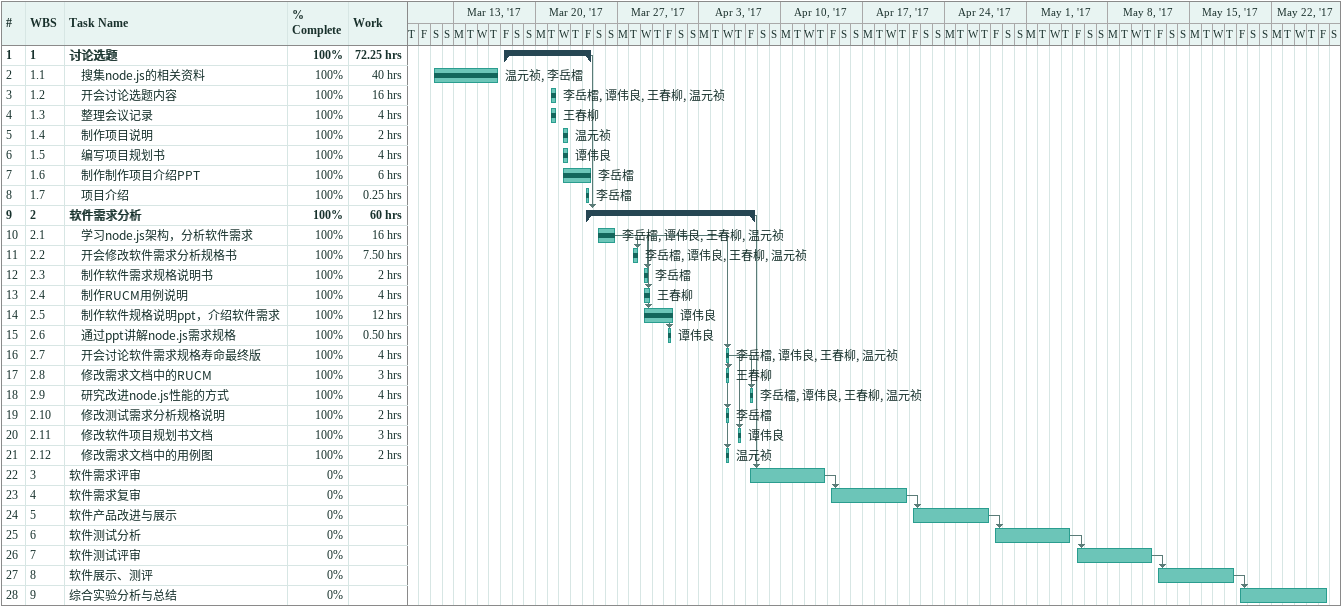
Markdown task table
| ID | WBS | Task | Start | Finish | Predecessors | Resources | % complete | Work (h) |
|---|---|---|---|---|---|---|---|---|
| 1 | 1 | **讨论选题** | 2017-03-17 | 2017-03-24 |  |  | 100 | 72.25 |
| 2 | 1.1 | 搜集node.js的相关资料 | 2017-03-11 | 2017-03-16 |  | 温元祯, 李岳檑 | 100 | 40 |
| 3 | 1.2 | 开会讨论选题内容 | 2017-03-21 | 2017-03-21 |  | 李岳檑, 谭伟良, 王春柳, 温元祯 | 100 | 16 |
| 4 | 1.3 | 整理会议记录 | 2017-03-21 | 2017-03-21 |  | 王春柳 | 100 | 4 |
| 5 | 1.4 | 制作项目说明 | 2017-03-22 | 2017-03-22 |  | 温元祯 | 100 | 2 |
| 6 | 1.5 | 编写项目规划书 | 2017-03-22 | 2017-03-22 |  | 谭伟良 | 100 | 4 |
| 7 | 1.6 | 制作制作项目介绍PPT | 2017-03-22 | 2017-03-24 |  | 李岳檑 | 100 | 6 |
| 8 | 1.7 | 项目介绍 | 2017-03-24 | 2017-03-24 |  | 李岳檑 | 100 | 0.25 |
| 9 | 2 | **软件需求分析** | 2017-03-24 | 2017-04-07 | 1 |  | 100 | 60 |
| 10 | 2.1 | 学习node.js架构，分析软件需求 | 2017-03-25 | 2017-03-26 |  | 李岳檑, 谭伟良, 王春柳, 温元祯 | 100 | 16 |
| 11 | 2.2 | 开会修改软件需求分析规格书 | 2017-03-28 | 2017-03-28 | 10 | 李岳檑, 谭伟良, 王春柳, 温元祯 | 100 | 7.50 |
| 12 | 2.3 | 制作软件需求规格说明书 | 2017-03-29 | 2017-03-29 | 10 | 李岳檑 | 100 | 2 |
| 13 | 2.4 | 制作RUCM用例说明 | 2017-03-29 | 2017-03-29 | 10 | 王春柳 | 100 | 4 |
| 14 | 2.5 | 制作软件规格说明ppt，介绍软件需求 | 2017-03-29 | 2017-03-31 | 10 | 谭伟良 | 100 | 12 |
| 15 | 2.6 | 通过ppt讲解node.js需求规格 | 2017-03-31 | 2017-03-31 | 14 | 谭伟良 | 100 | 0.50 |
| 16 | 2.7 | 开会讨论软件需求规格寿命最终版 | 2017-04-05 | 2017-04-05 | 10 | 李岳檑, 谭伟良, 王春柳, 温元祯 | 100 | 4 |
| 17 | 2.8 | 修改需求文档中的RUCM | 2017-04-05 | 2017-04-05 | 16 | 王春柳 | 100 | 3 |
| 18 | 2.9 | 研究改进node.js性能的方式 | 2017-04-07 | 2017-04-07 | 16 | 李岳檑, 谭伟良, 王春柳, 温元祯 | 100 | 4 |
| 19 | 2.10 | 修改测试需求分析规格说明 | 2017-04-05 | 2017-04-05 | 16 | 李岳檑 | 100 | 2 |
| 20 | 2.11 | 修改软件项目规划书文档 | 2017-04-06 | 2017-04-06 | 16 | 谭伟良 | 100 | 3 |
| 21 | 2.12 | 修改需求文档中的用例图 | 2017-04-05 | 2017-04-05 | 16 | 温元祯 | 100 | 2 |
| 22 | 3 | 软件需求评审 | 2017-04-07 | 2017-04-13 | 9 |  | 0 |  |
| 23 | 4 | 软件需求复审 | 2017-04-14 | 2017-04-20 | 22 |  | 0 |  |
| 24 | 5 | 软件产品改进与展示 | 2017-04-21 | 2017-04-27 | 23 |  | 0 |  |
| 25 | 6 | 软件测试分析 | 2017-04-28 | 2017-05-04 | 24 |  | 0 |  |
| 26 | 7 | 软件测试评审 | 2017-05-05 | 2017-05-11 | 25 |  | 0 |  |
| 27 | 8 | 软件展示、测评 | 2017-05-12 | 2017-05-18 | 26 |  | 0 |  |
| 28 | 9 | 综合实验分析与总结 | 2017-05-19 | 2017-05-26 | 27 |  | 0 |  |
